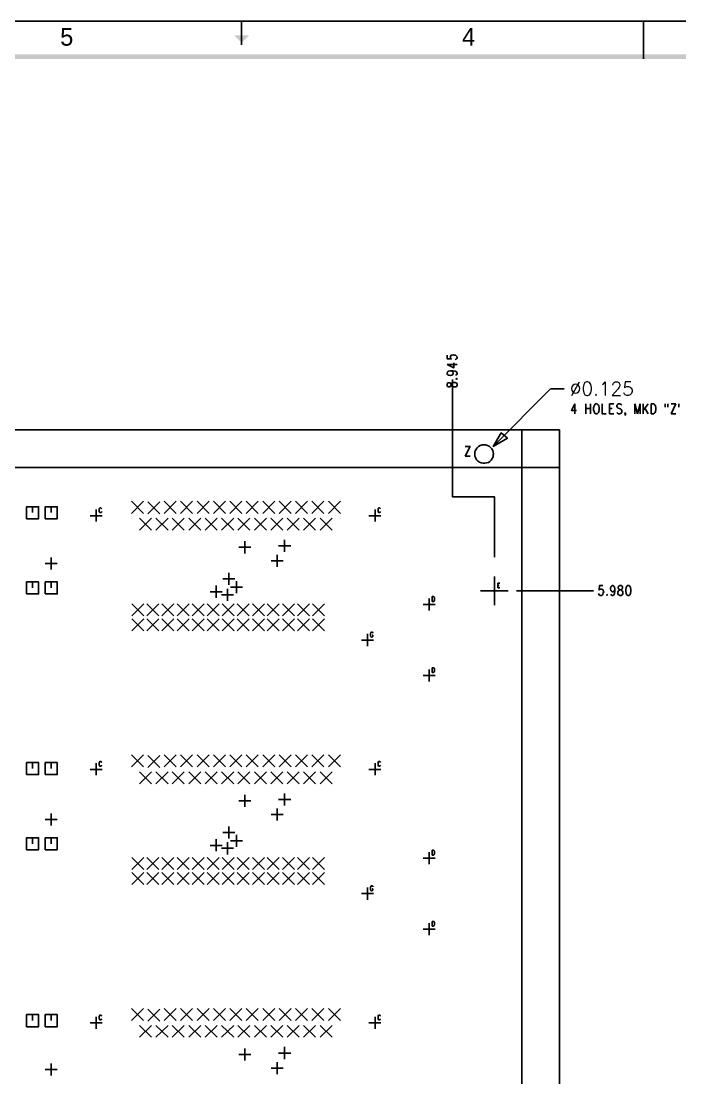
# Model space of a CAD drawing. Extents: x 0 to 19.9, y 0 to 15.
# Drawn here: x 8.75 to 13.13, y 7.98 to 15 of the extents above; entities that cross this region are included whole.
import ezdxf
from ezdxf.enums import TextEntityAlignment as Align

# ---------------------------------------------------------------- set-up
doc = ezdxf.new("R2010")
doc.units = 0
doc.header["$MEASUREMENT"] = 0
for name, color, linetype in [('10', 7, 'CONTINUOUS'), ('FORMAT', 3, 'CONTINUOUS'), ('OBJECT', 2, 'CONTINUOUS'), ('TITLE1', 6, 'CONTINUOUS')]:
    doc.layers.add(name, color=color, linetype=linetype)
doc.styles.add('ROMANS', font='romans.shx')

# ---------------------------------------------------------------- blocks, each defined once
blk = doc.blocks.new('CDWG')
at = {"layer": 'FORMAT'}
for p, q in [((19.9, 15), (0, 15)), ((10.2189, 15), (10.2189, 14.843)), ((12.8879, 15), (12.8879, 14.7503))]:
    blk.add_line(p, q, dxfattribs=at)
blk.add_solid([(10.1698, 14.9053), (10.2674, 14.9053), (10.2198, 14.8563)], dxfattribs=at)
blk.add_trace([(19.6636, 14.7789), (19.6636, 14.7489), (0.2359, 14.7789), (0.2359, 14.7489)], dxfattribs=at)
for s, p in [('5', (9.0571, 14.8369)), ('4', (11.7261, 14.8369))]:
    blk.add_text(s, height=0.1174, dxfattribs=at).set_placement(p, align=Align.CENTER)
at = {"layer": 'TITLE1', "style": 'ROMANS', "flags": 8}
for tag, height, p in [('XX', 0.15, (14.3777, 14.1253)), ('XX/XX', 0.075, (13.1243, 1.2636))]:
    blk.add_attdef(tag, text='', height=height, dxfattribs=at).set_placement(p, align=Align.CENTER)
at = {"layer": 'TITLE1', "style": 'ROMANS', "width": 0.707576, "flags": 8}
blk.add_attdef('XX/XX/XX', text='', height=0.15, dxfattribs=at).set_placement((18.0526, 14.1165), (18.8663, 14.1165), align=Align.FIT)
at = {"layer": 'TITLE1', "style": 'ROMANS'}
for tag, p, height in [('XXXXXXX', (13.5096, 1.8925), 0.1), ('XX/XX/XX', (14.9197, 1.8925), 0.1), ('XXXXXXX', (11.741, 0.8194), 0.1), ('XX-XXXXX-XXX', (16.5993, 0.5712), 0.1875), ('XXXXXX', (11.7396, 0.3322), 0.1), ('XXXXXXX', (13.5488, 0.3103), 0.125), ('X', (18.3817, 0.3037), 0.125)]:
    blk.add_attdef(tag, p, '', height=height, dxfattribs=at)
at = {"layer": 'TITLE1', "style": 'ROMANS', "flags": 8}
for tag, p, height in [('XXXXX', (12.0543, 1.5859), 0.075), ('XXX', (13.0516, 1.5859), 0.075), ('XXXXXXXX', (13.5096, 1.5287), 0.093), ('XX/XX/XX', (14.9197, 1.5287), 0.093), ('XXXXX', (12.0517, 1.4275), 0.075), ('XXX', (13.0572, 1.4345), 0.075), ('XXXXX', (12.0517, 1.2565), 0.075)]:
    blk.add_attdef(tag, p, '', height=height, dxfattribs=at)
at = {"layer": 'TITLE1', "style": 'ROMANS'}
for tag, height, p in [('XXXXXXXXXXXXXXXX', 0.1875, (17.9901, 1.3797)), ('XXXXXXXXXXXXXXXXXXXX', 0.1875, (17.7315, 1.0774)), ('XX', 0.1875, (19.2793, 0.5712)), ('XXXXX', 0.125, (16.4513, 0.3037)), ('X', 0.125, (18.8688, 0.3037))]:
    blk.add_attdef(tag, text='', height=height, dxfattribs=at).set_placement(p, align=Align.CENTER)

msp = doc.modelspace()

# ---------------------------------------------------------------- linework, layer by layer
at = {"layer": '10'}
for points in [[(11.5832, 12.7799), (11.5832, 12.7572), (11.6117, 12.7553), (11.6088, 12.7572), (11.6058, 12.7641), (11.6058, 12.771), (11.6088, 12.7779), (11.6147, 12.7818), (11.6245, 12.7838), (11.6304, 12.7818), (11.6393, 12.7799), (11.6452, 12.7749), (11.6491, 12.769), (11.6491, 12.7621), (11.6452, 12.7553), (11.6422, 12.7533), (11.6363, 12.7503)], [(11.5832, 12.7188), (11.6275, 12.6962), (11.6275, 12.7297)], [(11.5832, 12.7188), (11.6491, 12.7188)], [(11.6058, 12.6755), (11.6147, 12.6736), (11.6206, 12.6696), (11.6245, 12.6617), (11.6245, 12.6588), (11.6206, 12.6529), (11.6147, 12.648), (11.6058, 12.646), (11.6029, 12.646), (11.592, 12.648), (11.5861, 12.6529), (11.5832, 12.6588), (11.5832, 12.6617), (11.5861, 12.6696), (11.592, 12.6736), (11.6058, 12.6755), (11.6206, 12.6755), (11.6363, 12.6736), (11.6452, 12.6696), (11.6491, 12.6617), (11.6491, 12.6568), (11.6452, 12.6499), (11.6393, 12.648)], [(11.5832, 12.5801), (11.5861, 12.5732), (11.592, 12.5712), (11.5989, 12.5712), (11.6058, 12.5732), (11.6088, 12.5781), (11.6117, 12.5869), (11.6147, 12.5938), (11.6206, 12.5978), (11.6275, 12.5997), (11.6363, 12.5997), (11.6422, 12.5978), (11.6452, 12.5958), (11.6491, 12.5889), (11.6491, 12.5801), (11.6452, 12.5732), (11.6422, 12.5712), (11.6363, 12.5692), (11.6275, 12.5692), (11.6206, 12.5712), (11.6147, 12.5751), (11.6117, 12.582), (11.6088, 12.5909), (11.6058, 12.5958), (11.5989, 12.5978), (11.592, 12.5978), (11.5861, 12.5958), (11.5832, 12.5889), (11.5832, 12.5801)], [(11.8991, 11.4393), (11.8991, 11.8389), (11.6196, 11.8389), (11.6196, 12.6194)], [(11.6422, 12.6234), (11.6452, 12.6214), (11.6491, 12.6234), (11.6452, 12.6253), (11.6422, 12.6234)], [(11.8893, 12.1746), (11.9838, 12.2287), (11.9434, 12.2641), (11.8893, 12.1746), (12.271, 12.5563)], [(12.272, 12.5563), (12.3616, 12.5563)], [(12.4316, 12.4567), (12.409, 12.4134), (12.4434, 12.4134)], [(12.4316, 12.4567), (12.4316, 12.3917)], [(12.5045, 12.4567), (12.5045, 12.3917)], [(12.536, 12.4567), (12.536, 12.3917)], [(12.5704, 12.4567), (12.5655, 12.4537), (12.5616, 12.4478), (12.5596, 12.4419), (12.5566, 12.4321), (12.5566, 12.4173), (12.5596, 12.4075), (12.5616, 12.4006), (12.5655, 12.3947), (12.5704, 12.3917), (12.5793, 12.3917), (12.5842, 12.3947), (12.5881, 12.4006), (12.5901, 12.4075), (12.593, 12.4173), (12.593, 12.4321), (12.5901, 12.4419), (12.5881, 12.4478), (12.5842, 12.4537), (12.5793, 12.4567), (12.5704, 12.4567)], [(12.6137, 12.4567), (12.6137, 12.3917), (12.6403, 12.3917)], [(12.661, 12.4567), (12.661, 12.3917)], [(12.661, 12.4567), (12.6905, 12.4567)], [(12.7436, 12.4478), (12.7387, 12.4537), (12.7308, 12.4567), (12.722, 12.4567), (12.7151, 12.4537), (12.7112, 12.4478), (12.7112, 12.4419), (12.7131, 12.435), (12.7151, 12.4321), (12.72, 12.4291), (12.7348, 12.4232), (12.7387, 12.4203), (12.7407, 12.4173), (12.7436, 12.4104), (12.7436, 12.4006), (12.7387, 12.3947), (12.7308, 12.3917), (12.722, 12.3917), (12.7151, 12.3947), (12.7112, 12.4006)], [(12.8293, 12.4567), (12.8293, 12.3917)], [(12.8293, 12.4567), (12.847, 12.3917)], [(12.8657, 12.4567), (12.847, 12.3917)], [(12.8657, 12.4567), (12.8657, 12.3917)], [(12.8864, 12.4567), (12.8864, 12.3917)], [(12.9179, 12.4567), (12.8864, 12.4134)], [(12.8972, 12.4291), (12.9179, 12.3917)], [(12.9385, 12.4567), (12.9385, 12.3917)], [(12.9385, 12.4567), (12.9543, 12.4567), (12.9612, 12.4537), (12.9651, 12.4478), (12.968, 12.4419), (12.97, 12.4321), (12.97, 12.4173), (12.968, 12.4075), (12.9651, 12.4006), (12.9612, 12.3947), (12.9543, 12.3917), (12.9385, 12.3917)], [(13.031, 12.4567), (13.031, 12.435)], [(13.0497, 12.4567), (13.0497, 12.435)], [(13.1019, 12.4567), (13.0704, 12.3917)], [(13.0704, 12.4567), (13.1019, 12.4567)], [(13.1226, 12.4567), (13.1226, 12.435)], [(12.5045, 12.4262), (12.536, 12.4262)], [(12.661, 12.4262), (12.6797, 12.4262)], [(12.661, 12.3917), (12.6905, 12.3917)], [(12.7682, 12.3947), (12.7653, 12.3917), (12.7633, 12.3947), (12.7653, 12.3976), (12.7682, 12.3947), (12.7682, 12.3878), (12.7653, 12.3819), (12.7633, 12.3789)], [(13.0704, 12.3917), (13.1019, 12.3917)], [(1.5792, 12.2838), (12.3292, 12.2838), (12.3292, 4.6844), (1.5792, 4.6844), (1.5792, 12.2838)], [(12.0792, 12.0338), (12.0792, 12.2838)], [(11.7357, 12.1745), (11.7042, 12.1096)], [(11.7042, 12.1745), (11.7357, 12.1745)], [(11.8912, 12.1244), (11.8893, 12.1362), (11.8863, 12.148), (11.8804, 12.1578), (11.8725, 12.1677), (11.8627, 12.1765), (11.8519, 12.1815), (11.8391, 12.1854), (11.8273, 12.1854), (11.8155, 12.1844), (11.8036, 12.1805), (11.7928, 12.1746), (11.783, 12.1657), (11.7761, 12.1559), (11.7702, 12.145), (11.7672, 12.1332), (11.7672, 12.1204), (11.7682, 12.1086), (11.7731, 12.0968), (11.779, 12.086), (11.7869, 12.0771), (11.7987, 12.0702), (11.8096, 12.0653), (11.8214, 12.0624), (11.8332, 12.0624), (11.845, 12.0643), (11.8578, 12.0683), (11.8676, 12.0752), (11.8765, 12.084), (11.8834, 12.0939), (11.8883, 12.1047), (11.8903, 12.1175), (11.8912, 12.1244)], [(11.7042, 12.1096), (11.7357, 12.1096)], [(1.8292, 12.0338), (1.8292, 4.9344), (12.0792, 4.9344), (12.0792, 12.0338), (1.8292, 12.0338)], [(12.0792, 12.0338), (12.3292, 12.0338)], [(9.4867, 11.7297), (9.5664, 11.8104)], [(9.4867, 11.8104), (9.5664, 11.7297)], [(9.595, 11.7257), (9.6757, 11.8064)], [(9.595, 11.8064), (9.6757, 11.7257)], [(9.7042, 11.7297), (9.784, 11.8104)], [(9.7042, 11.8104), (9.784, 11.7297)], [(9.8135, 11.7297), (9.8932, 11.8104)], [(9.8135, 11.8104), (9.8932, 11.7297)], [(9.9227, 11.7297), (10.0025, 11.8104)], [(9.9227, 11.8104), (10.0025, 11.7297)], [(10.031, 11.7297), (10.1117, 11.8104)], [(10.031, 11.8104), (10.1117, 11.7297)], [(10.1403, 11.7297), (10.22, 11.8104)], [(10.1403, 11.8104), (10.22, 11.7297)], [(10.2495, 11.7297), (10.3292, 11.8104)], [(10.2495, 11.8104), (10.3292, 11.7297)], [(10.3588, 11.7297), (10.4385, 11.8104)], [(10.3588, 11.8104), (10.4385, 11.7297)], [(10.467, 11.7297), (10.5477, 11.8104)], [(10.467, 11.8104), (10.5477, 11.7297)], [(10.5763, 11.7297), (10.656, 11.8104)], [(10.5763, 11.8104), (10.656, 11.7297)], [(10.6855, 11.7297), (10.7653, 11.8104)], [(10.6855, 11.8104), (10.7653, 11.7297)], [(10.7948, 11.7297), (10.8745, 11.8104)], [(10.7948, 11.8104), (10.8745, 11.7297)], [(8.7899, 11.6942), (8.8696, 11.6942), (8.8696, 11.774), (8.7899, 11.774), (8.7899, 11.6942)], [(8.8292, 11.7346), (8.8292, 11.774)], [(8.9149, 11.6942), (8.9946, 11.6942), (8.9946, 11.774), (8.9149, 11.774), (8.9149, 11.6942)], [(8.9542, 11.7346), (8.9542, 11.774)], [(9.2525, 11.6746), (9.2525, 11.7543)], [(9.2899, 11.7592), (9.2869, 11.7622), (9.2849, 11.7651), (9.283, 11.7661), (9.2781, 11.7661), (9.2761, 11.7651), (9.2741, 11.7622), (9.2731, 11.7592), (9.2722, 11.7543), (9.2722, 11.7464), (9.2731, 11.7415), (9.2741, 11.7385), (9.2761, 11.7356), (9.2781, 11.7346), (9.283, 11.7346), (9.2849, 11.7356), (9.2869, 11.7385), (9.2899, 11.7415)], [(11.1048, 11.6746), (11.1048, 11.7543)], [(11.1412, 11.7592), (11.1393, 11.7622), (11.1373, 11.7651), (11.1353, 11.7661), (11.1304, 11.7661), (11.1285, 11.7651), (11.1265, 11.7622), (11.1255, 11.7592), (11.1245, 11.7543), (11.1245, 11.7464), (11.1255, 11.7415), (11.1265, 11.7385), (11.1285, 11.7356), (11.1304, 11.7346), (11.1353, 11.7346), (11.1373, 11.7356), (11.1393, 11.7385), (11.1412, 11.7415)], [(9.2121, 11.7139), (9.2928, 11.7139)], [(9.5409, 11.6185), (9.6206, 11.6982)], [(9.5409, 11.6982), (9.6206, 11.6185)], [(9.6491, 11.6185), (9.7298, 11.6982)], [(9.6491, 11.6982), (9.7298, 11.6185)], [(9.7584, 11.6185), (9.8381, 11.6982)], [(9.7584, 11.6982), (9.8381, 11.6185)], [(9.8676, 11.6185), (9.9473, 11.6982)], [(9.8676, 11.6982), (9.9473, 11.6185)], [(9.9769, 11.6185), (10.0566, 11.6982)], [(9.9769, 11.6982), (10.0566, 11.6185)], [(10.0851, 11.6185), (10.1659, 11.6982)], [(10.0851, 11.6982), (10.1659, 11.6185)], [(10.1944, 11.6185), (10.2741, 11.6982)], [(10.1944, 11.6982), (10.2741, 11.6185)], [(10.3036, 11.6185), (10.3834, 11.6982)], [(10.3036, 11.6982), (10.3834, 11.6185)], [(10.4119, 11.6185), (10.4926, 11.6982)], [(10.4119, 11.6982), (10.4926, 11.6185)], [(10.5212, 11.6185), (10.6019, 11.6982)], [(10.5212, 11.6982), (10.6019, 11.6185)], [(10.6304, 11.6185), (10.7101, 11.6982)], [(10.6304, 11.6982), (10.7101, 11.6185)], [(10.7397, 11.6185), (10.8194, 11.6982)], [(10.7397, 11.6982), (10.8194, 11.6185)], [(11.0645, 11.7139), (11.1442, 11.7139)], [(10.2396, 11.4638), (10.2396, 11.5445)], [(10.5043, 11.4737), (10.5043, 11.5544)], [(10.1992, 11.5042), (10.2789, 11.5042)], [(10.4541, 11.3743), (10.4541, 11.454)], [(10.464, 11.514), (10.5447, 11.514)], [(8.9148, 11.3959), (8.9945, 11.3959)], [(8.9541, 11.3566), (8.9541, 11.4363)], [(10.4148, 11.4136), (10.4945, 11.4136)], [(10.1342, 11.2542), (10.1342, 11.3339)], [(11.8991, 11.3094), (11.8991, 11.1194)], [(8.7899, 11.1942), (8.8696, 11.1942), (8.8696, 11.274), (8.7899, 11.274), (8.7899, 11.1942)], [(8.8292, 11.2346), (8.8292, 11.274)], [(8.9149, 11.1942), (8.9946, 11.1942), (8.9946, 11.274), (8.9149, 11.274), (8.9149, 11.1942)], [(8.9542, 11.2346), (8.9542, 11.274)], [(10.0496, 11.1695), (10.0496, 11.2493)], [(10.0939, 11.2945), (10.1746, 11.2945)], [(10.1441, 11.2394), (10.2238, 11.2394)], [(10.1844, 11.1991), (10.1844, 11.2788)], [(11.8991, 11.1746), (11.8991, 11.2543)], [(11.9198, 11.2661), (11.9198, 11.2346)], [(11.9198, 11.2661), (11.9336, 11.2661)], [(11.9198, 11.2513), (11.9286, 11.2513)], [(11.9198, 11.2346), (11.9336, 11.2346)], [(12.6186, 11.2493), (12.595, 11.2493), (12.593, 11.2208), (12.595, 11.2238), (12.6029, 11.2267), (12.6098, 11.2267), (12.6166, 11.2238), (12.6206, 11.2179), (12.6235, 11.209), (12.6206, 11.2021), (12.6186, 11.1932), (12.6147, 11.1873), (12.6078, 11.1844), (12.5999, 11.1844), (12.593, 11.1873), (12.5911, 11.1903), (12.5891, 11.1962)], [(12.6983, 11.2267), (12.6954, 11.2179), (12.6914, 11.2119), (12.6846, 11.209), (12.6826, 11.209), (12.6757, 11.2119), (12.6708, 11.2179), (12.6688, 11.2267), (12.6688, 11.2297), (12.6708, 11.2405), (12.6757, 11.2464), (12.6826, 11.2493), (12.6846, 11.2493), (12.6914, 11.2464), (12.6954, 11.2405), (12.6983, 11.2267), (12.6983, 11.2119), (12.6954, 11.1962), (12.6914, 11.1873), (12.6846, 11.1844), (12.6796, 11.1844), (12.6737, 11.1873), (12.6708, 11.1932)], [(12.7298, 11.2493), (12.7229, 11.2464), (12.72, 11.2405), (12.72, 11.2346), (12.7229, 11.2267), (12.7279, 11.2238), (12.7367, 11.2208), (12.7436, 11.2179), (12.7485, 11.2119), (12.7505, 11.2051), (12.7505, 11.1962), (12.7485, 11.1903), (12.7456, 11.1873), (12.7397, 11.1844), (12.7298, 11.1844), (12.7229, 11.1873), (12.72, 11.1903), (12.718, 11.1962), (12.718, 11.2051), (12.72, 11.2119), (12.7249, 11.2179), (12.7328, 11.2208), (12.7416, 11.2238), (12.7456, 11.2267), (12.7485, 11.2346), (12.7485, 11.2405), (12.7456, 11.2464), (12.7397, 11.2493), (12.7298, 11.2493)], [(12.784, 11.2493), (12.7771, 11.2464), (12.7731, 11.2375), (12.7702, 11.2208), (12.7702, 11.2119), (12.7731, 11.1962), (12.7771, 11.1873), (12.784, 11.1844), (12.7899, 11.1844), (12.7958, 11.1873), (12.8007, 11.1962), (12.8027, 11.2119), (12.8027, 11.2208), (12.8007, 11.2375), (12.7958, 11.2464), (12.7899, 11.2493), (12.784, 11.2493)], [(10.0092, 11.2089), (10.089, 11.2089)], [(10.084, 11.1892), (10.1648, 11.1892)], [(10.1244, 11.1489), (10.1244, 11.2286)], [(11.4641, 11.084), (11.4641, 11.1637)], [(11.4847, 11.1765), (11.4847, 11.144)], [(11.4847, 11.1765), (11.4916, 11.1765), (11.4956, 11.1755), (11.4975, 11.1726), (11.4985, 11.1696), (11.4995, 11.1637), (11.4995, 11.1559), (11.4985, 11.1509), (11.4975, 11.148), (11.4956, 11.145), (11.4916, 11.144), (11.4847, 11.144)], [(11.8046, 11.2139), (11.9897, 11.2139)], [(11.8597, 11.2139), (11.9395, 11.2139)], [(12.0448, 11.2139), (12.5546, 11.2139)], [(12.6452, 11.1903), (12.6432, 11.1873), (12.6452, 11.1844), (12.6481, 11.1873), (12.6452, 11.1903)], [(9.4897, 11.0496), (9.5694, 11.1293)], [(9.4897, 11.1293), (9.5694, 11.0496)], [(9.5891, 11.0496), (9.6698, 11.1293)], [(9.5891, 11.1293), (9.6698, 11.0496)], [(9.6895, 11.0496), (9.7692, 11.1293)], [(9.6895, 11.1293), (9.7692, 11.0496)], [(9.7899, 11.0496), (9.8696, 11.1293)], [(9.7899, 11.1293), (9.8696, 11.0496)], [(9.8893, 11.0496), (9.969, 11.1293)], [(9.8893, 11.1293), (9.969, 11.0496)], [(9.9897, 11.0496), (10.0694, 11.1293)], [(9.9897, 11.1293), (10.0694, 11.0496)], [(10.0891, 11.0496), (10.1698, 11.1293)], [(10.0891, 11.1293), (10.1698, 11.0496)], [(10.1895, 11.0496), (10.2692, 11.1293)], [(10.1895, 11.1293), (10.2692, 11.0496)], [(10.2899, 11.0496), (10.3696, 11.1293)], [(10.2899, 11.1293), (10.3696, 11.0496)], [(10.3893, 11.0496), (10.469, 11.1293)], [(10.3893, 11.1293), (10.469, 11.0496)], [(10.4897, 11.0496), (10.5694, 11.1293)], [(10.4897, 11.1293), (10.5694, 11.0496)], [(10.5891, 11.0496), (10.6698, 11.1293)], [(10.5891, 11.1293), (10.6698, 11.0496)], [(10.6895, 11.0496), (10.7692, 11.1293)], [(10.6895, 11.1293), (10.7692, 11.0496)], [(11.4247, 11.1244), (11.5044, 11.1244)], [(9.4897, 10.9492), (9.5694, 11.0289)], [(9.4897, 11.0289), (9.5694, 10.9492)], [(9.5891, 10.9492), (9.6698, 11.0289)], [(9.5891, 11.0289), (9.6698, 10.9492)], [(9.6895, 10.9492), (9.7692, 11.0289)], [(9.6895, 11.0289), (9.7692, 10.9492)], [(9.7899, 10.9492), (9.8696, 11.0289)], [(9.7899, 11.0289), (9.8696, 10.9492)], [(9.8893, 10.9492), (9.969, 11.0289)], [(9.8893, 11.0289), (9.969, 10.9492)], [(9.9897, 10.9492), (10.0694, 11.0289)], [(9.9897, 11.0289), (10.0694, 10.9492)], [(10.0891, 10.9492), (10.1698, 11.0289)], [(10.0891, 11.0289), (10.1698, 10.9492)], [(10.1895, 10.9492), (10.2692, 11.0289)], [(10.1895, 11.0289), (10.2692, 10.9492)], [(10.2899, 10.9492), (10.3696, 11.0289)], [(10.2899, 11.0289), (10.3696, 10.9492)], [(10.3893, 10.9492), (10.469, 11.0289)], [(10.3893, 11.0289), (10.469, 10.9492)], [(10.4897, 10.9492), (10.5694, 11.0289)], [(10.4897, 11.0289), (10.5694, 10.9492)], [(10.5891, 10.9492), (10.6698, 11.0289)], [(10.5891, 11.0289), (10.6698, 10.9492)], [(10.6895, 10.9492), (10.7692, 11.0289)], [(10.6895, 11.0289), (10.7692, 10.9492)], [(11.0143, 10.8881), (11.094, 10.8881)], [(11.0546, 10.8478), (11.0546, 10.9285)], [(11.091, 10.9334), (11.0891, 10.9364), (11.0871, 10.9393), (11.0851, 10.9403), (11.0802, 10.9403), (11.0782, 10.9393), (11.0763, 10.9364), (11.0753, 10.9334), (11.0743, 10.9285), (11.0743, 10.9206), (11.0753, 10.9147), (11.0763, 10.9118), (11.0782, 10.9088), (11.0802, 10.9078), (11.0851, 10.9078), (11.0871, 10.9088), (11.0891, 10.9118), (11.091, 10.9147), (11.091, 10.9206)], [(11.0851, 10.9206), (11.091, 10.9206)], [(11.4641, 10.6126), (11.4641, 10.6923)], [(11.4847, 10.7041), (11.4847, 10.6726)], [(11.4847, 10.7041), (11.4916, 10.7041), (11.4956, 10.7031), (11.4975, 10.7002), (11.4985, 10.6972), (11.4995, 10.6923), (11.4995, 10.6844), (11.4985, 10.6795), (11.4975, 10.6765), (11.4956, 10.6736), (11.4916, 10.6726), (11.4847, 10.6726)], [(11.4247, 10.6519), (11.5044, 10.6519)], [(9.4867, 10.0456), (9.5664, 10.1253)], [(9.4867, 10.1253), (9.5664, 10.0456)], [(9.595, 10.0407), (9.6757, 10.1214)], [(9.595, 10.1214), (9.6757, 10.0407)], [(9.7042, 10.0456), (9.784, 10.1253)], [(9.7042, 10.1253), (9.784, 10.0456)], [(9.8135, 10.0456), (9.8932, 10.1253)], [(9.8135, 10.1253), (9.8932, 10.0456)], [(9.9227, 10.0456), (10.0025, 10.1253)], [(9.9227, 10.1253), (10.0025, 10.0456)], [(10.031, 10.0456), (10.1117, 10.1253)], [(10.031, 10.1253), (10.1117, 10.0456)], [(10.1403, 10.0456), (10.22, 10.1253)], [(10.1403, 10.1253), (10.22, 10.0456)], [(10.2495, 10.0456), (10.3292, 10.1253)], [(10.2495, 10.1253), (10.3292, 10.0456)], [(10.3588, 10.0456), (10.4385, 10.1253)], [(10.3588, 10.1253), (10.4385, 10.0456)], [(10.467, 10.0456), (10.5477, 10.1253)], [(10.467, 10.1253), (10.5477, 10.0456)], [(10.5763, 10.0456), (10.656, 10.1253)], [(10.5763, 10.1253), (10.656, 10.0456)], [(10.6855, 10.0456), (10.7653, 10.1253)], [(10.6855, 10.1253), (10.7653, 10.0456)], [(10.7948, 10.0456), (10.8745, 10.1253)], [(10.7948, 10.1253), (10.8745, 10.0456)], [(8.7899, 9.9944), (8.8696, 9.9944), (8.8696, 10.0742), (8.7899, 10.0742), (8.7899, 9.9944)], [(8.8292, 10.0338), (8.8292, 10.0742)], [(8.9149, 9.9944), (8.9946, 9.9944), (8.9946, 10.0742), (8.9149, 10.0742), (8.9149, 9.9944)], [(8.9542, 10.0338), (8.9542, 10.0742)], [(9.2525, 9.9895), (9.2525, 10.0692)], [(9.2899, 10.0742), (9.2869, 10.0771), (9.2849, 10.0801), (9.283, 10.0811), (9.2781, 10.0811), (9.2761, 10.0801), (9.2741, 10.0771), (9.2731, 10.0742), (9.2722, 10.0692), (9.2722, 10.0614), (9.2731, 10.0564), (9.2741, 10.0535), (9.2761, 10.0505), (9.2781, 10.0496), (9.283, 10.0496), (9.2849, 10.0505), (9.2869, 10.0535), (9.2899, 10.0564)], [(11.1048, 9.9895), (11.1048, 10.0692)], [(11.1412, 10.0742), (11.1393, 10.0771), (11.1373, 10.0801), (11.1353, 10.0811), (11.1304, 10.0811), (11.1285, 10.0801), (11.1265, 10.0771), (11.1255, 10.0742), (11.1245, 10.0692), (11.1245, 10.0614), (11.1255, 10.0564), (11.1265, 10.0535), (11.1285, 10.0505), (11.1304, 10.0496), (11.1353, 10.0496), (11.1373, 10.0505), (11.1393, 10.0535), (11.1412, 10.0564)], [(9.2121, 10.0289), (9.2928, 10.0289)], [(9.5409, 9.9334), (9.6206, 10.0131)], [(9.5409, 10.0131), (9.6206, 9.9334)], [(9.6491, 9.9334), (9.7298, 10.0131)], [(9.6491, 10.0131), (9.7298, 9.9334)], [(9.7584, 9.9334), (9.8381, 10.0131)], [(9.7584, 10.0131), (9.8381, 9.9334)], [(9.8676, 9.9334), (9.9473, 10.0131)], [(9.8676, 10.0131), (9.9473, 9.9334)], [(9.9769, 9.9334), (10.0566, 10.0131)], [(9.9769, 10.0131), (10.0566, 9.9334)], [(10.0851, 9.9334), (10.1659, 10.0131)], [(10.0851, 10.0131), (10.1659, 9.9334)], [(10.1944, 9.9334), (10.2741, 10.0131)], [(10.1944, 10.0131), (10.2741, 9.9334)], [(10.3036, 9.9334), (10.3834, 10.0131)], [(10.3036, 10.0131), (10.3834, 9.9334)], [(10.4119, 9.9334), (10.4926, 10.0131)], [(10.4119, 10.0131), (10.4926, 9.9334)], [(10.5212, 9.9334), (10.6019, 10.0131)], [(10.5212, 10.0131), (10.6019, 9.9334)], [(10.6304, 9.9334), (10.7101, 10.0131)], [(10.6304, 10.0131), (10.7101, 9.9334)], [(10.7397, 9.9334), (10.8194, 10.0131)], [(10.7397, 10.0131), (10.8194, 9.9334)], [(11.0645, 10.0289), (11.1442, 10.0289)], [(10.2396, 9.7788), (10.2396, 9.8595)], [(10.5043, 9.7886), (10.5043, 9.8694)], [(10.1992, 9.8192), (10.2789, 9.8192)], [(10.4541, 9.6892), (10.4541, 9.769)], [(10.464, 9.829), (10.5447, 9.829)], [(8.9148, 9.6961), (8.9945, 9.6961)], [(8.9541, 9.6558), (8.9541, 9.7365)], [(10.4148, 9.7286), (10.4945, 9.7286)], [(10.1342, 9.5692), (10.1342, 9.6489)], [(8.7899, 9.4944), (8.8696, 9.4944), (8.8696, 9.5742), (8.7899, 9.5742), (8.7899, 9.4944)], [(8.8292, 9.5338), (8.8292, 9.5742)], [(8.9149, 9.4944), (8.9946, 9.4944), (8.9946, 9.5742), (8.9149, 9.5742), (8.9149, 9.4944)], [(8.9542, 9.5338), (8.9542, 9.5742)], [(10.0496, 9.4845), (10.0496, 9.5642)], [(10.0939, 9.6095), (10.1746, 9.6095)], [(10.1441, 9.5544), (10.2238, 9.5544)], [(10.1844, 9.514), (10.1844, 9.5938)], [(10.0092, 9.5239), (10.089, 9.5239)], [(10.084, 9.5042), (10.1648, 9.5042)], [(10.1244, 9.4638), (10.1244, 9.5445)], [(11.4641, 9.399), (11.4641, 9.4787)], [(11.4847, 9.4915), (11.4847, 9.459)], [(11.4847, 9.4915), (11.4916, 9.4915), (11.4956, 9.4905), (11.4975, 9.4875), (11.4985, 9.4846), (11.4995, 9.4787), (11.4995, 9.4708), (11.4985, 9.4659), (11.4975, 9.4629), (11.4956, 9.46), (11.4916, 9.459), (11.4847, 9.459)], [(9.4897, 9.3645), (9.5694, 9.4443)], [(9.4897, 9.4443), (9.5694, 9.3645)], [(9.5891, 9.3645), (9.6698, 9.4443)], [(9.5891, 9.4443), (9.6698, 9.3645)], [(9.6895, 9.3645), (9.7692, 9.4443)], [(9.6895, 9.4443), (9.7692, 9.3645)], [(9.7899, 9.3645), (9.8696, 9.4443)], [(9.7899, 9.4443), (9.8696, 9.3645)], [(9.8893, 9.3645), (9.969, 9.4443)], [(9.8893, 9.4443), (9.969, 9.3645)], [(9.9897, 9.3645), (10.0694, 9.4443)], [(9.9897, 9.4443), (10.0694, 9.3645)], [(10.0891, 9.3645), (10.1698, 9.4443)], [(10.0891, 9.4443), (10.1698, 9.3645)], [(10.1895, 9.3645), (10.2692, 9.4443)], [(10.1895, 9.4443), (10.2692, 9.3645)], [(10.2899, 9.3645), (10.3696, 9.4443)], [(10.2899, 9.4443), (10.3696, 9.3645)], [(10.3893, 9.3645), (10.469, 9.4443)], [(10.3893, 9.4443), (10.469, 9.3645)], [(10.4897, 9.3645), (10.5694, 9.4443)], [(10.4897, 9.4443), (10.5694, 9.3645)], [(10.5891, 9.3645), (10.6698, 9.4443)], [(10.5891, 9.4443), (10.6698, 9.3645)], [(10.6895, 9.3645), (10.7692, 9.4443)], [(10.6895, 9.4443), (10.7692, 9.3645)], [(11.4247, 9.4393), (11.5044, 9.4393)], [(9.4897, 9.2641), (9.5694, 9.3439)], [(9.4897, 9.3439), (9.5694, 9.2641)], [(9.5891, 9.2641), (9.6698, 9.3439)], [(9.5891, 9.3439), (9.6698, 9.2641)], [(9.6895, 9.2641), (9.7692, 9.3439)], [(9.6895, 9.3439), (9.7692, 9.2641)], [(9.7899, 9.2641), (9.8696, 9.3439)], [(9.7899, 9.3439), (9.8696, 9.2641)], [(9.8893, 9.2641), (9.969, 9.3439)], [(9.8893, 9.3439), (9.969, 9.2641)], [(9.9897, 9.2641), (10.0694, 9.3439)], [(9.9897, 9.3439), (10.0694, 9.2641)], [(10.0891, 9.2641), (10.1698, 9.3439)], [(10.0891, 9.3439), (10.1698, 9.2641)], [(10.1895, 9.2641), (10.2692, 9.3439)], [(10.1895, 9.3439), (10.2692, 9.2641)], [(10.2899, 9.2641), (10.3696, 9.3439)], [(10.2899, 9.3439), (10.3696, 9.2641)], [(10.3893, 9.2641), (10.469, 9.3439)], [(10.3893, 9.3439), (10.469, 9.2641)], [(10.4897, 9.2641), (10.5694, 9.3439)], [(10.4897, 9.3439), (10.5694, 9.2641)], [(10.5891, 9.2641), (10.6698, 9.3439)], [(10.5891, 9.3439), (10.6698, 9.2641)], [(10.6895, 9.2641), (10.7692, 9.3439)], [(10.6895, 9.3439), (10.7692, 9.2641)], [(11.0143, 9.2031), (11.094, 9.2031)], [(11.0546, 9.1627), (11.0546, 9.2435)], [(11.091, 9.2484), (11.0891, 9.2513), (11.0871, 9.2543), (11.0851, 9.2553), (11.0802, 9.2553), (11.0782, 9.2543), (11.0763, 9.2513), (11.0753, 9.2484), (11.0743, 9.2435), (11.0743, 9.2356), (11.0753, 9.2297), (11.0763, 9.2267), (11.0782, 9.2238), (11.0802, 9.2228), (11.0851, 9.2228), (11.0871, 9.2238), (11.0891, 9.2267), (11.091, 9.2297), (11.091, 9.2356)], [(11.0851, 9.2356), (11.091, 9.2356)], [(11.4641, 8.9275), (11.4641, 9.0072)], [(11.4847, 9.019), (11.4847, 8.9875)], [(11.4847, 9.019), (11.4916, 9.019), (11.4956, 9.0181), (11.4975, 9.0151), (11.4985, 9.0122), (11.4995, 9.0072), (11.4995, 8.9994), (11.4985, 8.9944), (11.4975, 8.9915), (11.4956, 8.9885), (11.4916, 8.9875), (11.4847, 8.9875)], [(11.4247, 8.9669), (11.5044, 8.9669)], [(9.4867, 8.3606), (9.5664, 8.4403)], [(9.4867, 8.4403), (9.5664, 8.3606)], [(9.595, 8.3566), (9.6757, 8.4364)], [(9.595, 8.4364), (9.6757, 8.3566)], [(9.7042, 8.3606), (9.784, 8.4403)], [(9.7042, 8.4403), (9.784, 8.3606)], [(9.8135, 8.3606), (9.8932, 8.4403)], [(9.8135, 8.4403), (9.8932, 8.3606)], [(9.9227, 8.3606), (10.0025, 8.4403)], [(9.9227, 8.4403), (10.0025, 8.3606)], [(10.031, 8.3606), (10.1117, 8.4403)], [(10.031, 8.4403), (10.1117, 8.3606)], [(10.1403, 8.3606), (10.22, 8.4403)], [(10.1403, 8.4403), (10.22, 8.3606)], [(10.2495, 8.3606), (10.3292, 8.4403)], [(10.2495, 8.4403), (10.3292, 8.3606)], [(10.3588, 8.3606), (10.4385, 8.4403)], [(10.3588, 8.4403), (10.4385, 8.3606)], [(10.467, 8.3606), (10.5477, 8.4403)], [(10.467, 8.4403), (10.5477, 8.3606)], [(10.5763, 8.3606), (10.656, 8.4403)], [(10.5763, 8.4403), (10.656, 8.3606)], [(10.6855, 8.3606), (10.7653, 8.4403)], [(10.6855, 8.4403), (10.7653, 8.3606)], [(10.7948, 8.3606), (10.8745, 8.4403)], [(10.7948, 8.4403), (10.8745, 8.3606)], [(8.7899, 8.3192), (8.8696, 8.3192), (8.8696, 8.399), (8.7899, 8.399), (8.7899, 8.3192)], [(8.8292, 8.3596), (8.8292, 8.399)], [(8.9149, 8.3192), (8.9946, 8.3192), (8.9946, 8.399), (8.9149, 8.399), (8.9149, 8.3192)], [(8.9542, 8.3596), (8.9542, 8.399)], [(9.2525, 8.3045), (9.2525, 8.3842)], [(9.2899, 8.3891), (9.2869, 8.3921), (9.2849, 8.395), (9.283, 8.396), (9.2781, 8.396), (9.2761, 8.395), (9.2741, 8.3921), (9.2731, 8.3891), (9.2722, 8.3842), (9.2722, 8.3763), (9.2731, 8.3714), (9.2741, 8.3685), (9.2761, 8.3655), (9.2781, 8.3645), (9.283, 8.3645), (9.2849, 8.3655), (9.2869, 8.3685), (9.2899, 8.3714)], [(11.1048, 8.3045), (11.1048, 8.3842)], [(11.1412, 8.3891), (11.1393, 8.3921), (11.1373, 8.395), (11.1353, 8.396), (11.1304, 8.396), (11.1285, 8.395), (11.1265, 8.3921), (11.1255, 8.3891), (11.1245, 8.3842), (11.1245, 8.3763), (11.1255, 8.3714), (11.1265, 8.3685), (11.1285, 8.3655), (11.1304, 8.3645), (11.1353, 8.3645), (11.1373, 8.3655), (11.1393, 8.3685), (11.1412, 8.3714)], [(9.2121, 8.3438), (9.2928, 8.3438)], [(9.5409, 8.2484), (9.6206, 8.3281)], [(9.5409, 8.3281), (9.6206, 8.2484)], [(9.6491, 8.2484), (9.7298, 8.3281)], [(9.6491, 8.3281), (9.7298, 8.2484)], [(9.7584, 8.2484), (9.8381, 8.3281)], [(9.7584, 8.3281), (9.8381, 8.2484)], [(9.8676, 8.2484), (9.9473, 8.3281)], [(9.8676, 8.3281), (9.9473, 8.2484)], [(9.9769, 8.2484), (10.0566, 8.3281)], [(9.9769, 8.3281), (10.0566, 8.2484)], [(10.0851, 8.2484), (10.1659, 8.3281)], [(10.0851, 8.3281), (10.1659, 8.2484)], [(10.1944, 8.2484), (10.2741, 8.3281)], [(10.1944, 8.3281), (10.2741, 8.2484)], [(10.3036, 8.2484), (10.3834, 8.3281)], [(10.3036, 8.3281), (10.3834, 8.2484)], [(10.4119, 8.2484), (10.4926, 8.3281)], [(10.4119, 8.3281), (10.4926, 8.2484)], [(10.5212, 8.2484), (10.6019, 8.3281)], [(10.5212, 8.3281), (10.6019, 8.2484)], [(10.6304, 8.2484), (10.7101, 8.3281)], [(10.6304, 8.3281), (10.7101, 8.2484)], [(10.7397, 8.2484), (10.8194, 8.3281)], [(10.7397, 8.3281), (10.8194, 8.2484)], [(11.0645, 8.3438), (11.1442, 8.3438)], [(10.2396, 8.0938), (10.2396, 8.1745)], [(10.5043, 8.1036), (10.5043, 8.1843)], [(8.9541, 7.9944), (8.9541, 8.0741)], [(10.1992, 8.1341), (10.2789, 8.1341)], [(10.4541, 8.0042), (10.4541, 8.0839)], [(10.464, 8.144), (10.5447, 8.144)], [(8.9148, 8.0337), (8.9945, 8.0337)], [(10.4148, 8.0445), (10.4945, 8.0445)]]:
    msp.add_lwpolyline(points, dxfattribs=at)

# ---------------------------------------------------------------- block references
at = {"layer": 'OBJECT'}
msp.add_blockref('CDWG', (0, 0), dxfattribs=at)

# ---------------------------------------------------------------- texts
at = {"layer": '10', "style": 'ROMANS'}
msp.add_text('%%C0.125', height=0.09, dxfattribs=at).set_placement((12.3988, 12.5134))

doc.saveas('drawing.dxf')
